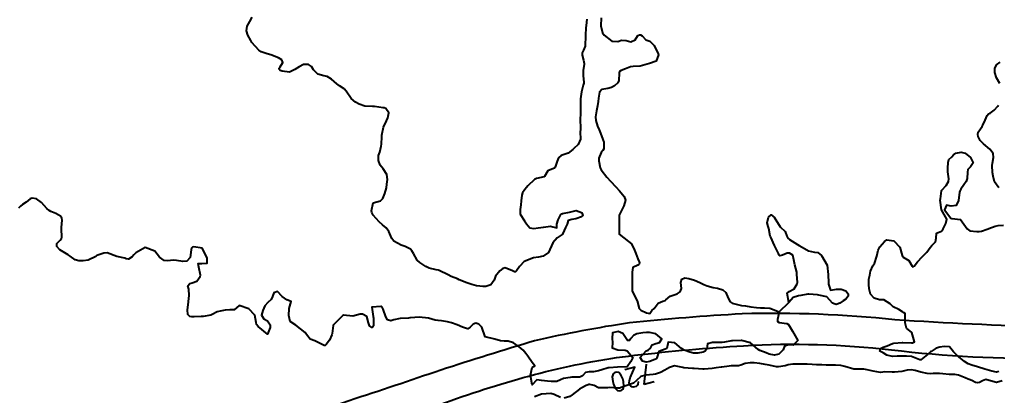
# Model space of a CAD drawing. Header units: metres. Extents: x 307586 to 320046, y 7427249 to 7434250.
# Drawn here: x 312588.5 to 312795.2, y 7432103.5 to 7432183.1 of the extents above; entities that cross this region are included whole.
import ezdxf
from ezdxf.enums import TextEntityAlignment as Align

# ---------------------------------------------------------------- set-up
doc = ezdxf.new("R2010")
doc.units = ezdxf.units.M
doc.header["$MEASUREMENT"] = 0
for name, color, linetype in [('Cotas', 45, 'Continuous'), ('Curvas de Nivel 1m', 11, 'Continuous'), ('Curvas de Nivel 5m', 15, 'Continuous'), ('Vias Primárias', 230, 'Continuous')]:
    doc.layers.add(name, color=color, linetype=linetype)
doc.styles.add('Style-STANDARD', font='STANDARD.shx')

msp = doc.modelspace()

# ---------------------------------------------------------------- linework, layer by layer
at = {"layer": 'Curvas de Nivel 1m', "flags": 128}
for points, elevation in [([(312711.3, 7432183.45), (312711.21, 7432181.8), (312711.6, 7432180.27), (312711.91, 7432179.79), (312713.58, 7432178.54), (312714.84, 7432178.49), (312715.58, 7432178.73), (312716.55, 7432178.7), (312717.58, 7432178.42), (312718.5, 7432178.79), (312719.04, 7432179.71), (312719.39, 7432179.91), (312719.6, 7432179.9), (312719.94, 7432179.69), (312720.73, 7432178.83), (312721.58, 7432178.56), (312722.49, 7432177.66), (312723.35, 7432175.85), (312723.4, 7432175.65), (312722.88, 7432174.31), (312721.52, 7432173.85), (312720.98, 7432173.68), (312719.52, 7432173.27), (312718.03, 7432173.2), (312717.52, 7432173.12), (312716.45, 7432172.68), (312715.51, 7432172.34), (312715.13, 7432172.13), (312715.06, 7432171.75), (312715.02, 7432170.22), (312714.83, 7432169.76), (312714.12, 7432169.11), (312713.46, 7432168.74), (312712.67, 7432168.57), (312711.46, 7432168.32), (312710.93, 7432167.8), (312710.71, 7432166.52), (312710.66, 7432165.8), (312710.5, 7432164.89), (312710.33, 7432163.81), (312710.13, 7432162.55), (312710.15, 7432161.81), (312710.55, 7432160.62), (312710.88, 7432159.8), (312711, 7432159.44), (312711.34, 7432158.53), (312711.67, 7432157.79), (312711.87, 7432157.24), (312711.85, 7432155.78), (312711.63, 7432155.45), (312711.3, 7432155.01), (312710.8, 7432153.8), (312710.77, 7432153.29), (312711.05, 7432151.79), (312711.26, 7432151.36), (312712.48, 7432149.78), (312713.23, 7432148.98), (312714.41, 7432147.76), (312715.2, 7432146.92), (312716.18, 7432145.74), (312716.4, 7432144.96), (312716.09, 7432143.74), (312715.14, 7432141.94), (312715.07, 7432141.82), (312715.06, 7432141.75), (312715.08, 7432139.78), (312715.08, 7432139.75), (312715.09, 7432137.75), (312717.07, 7432136.25), (312717.71, 7432135.71), (312718.35, 7432134.41), (312718.6, 7432133.7), (312719.03, 7432132.54), (312719.29, 7432131.96), (312719.4, 7432131.69), (312719.32, 7432131.4), (312719.02, 7432131.25), (312717.96, 7432130.76), (312717.84, 7432129.71), (312717.84, 7432128.86), (312717.83, 7432127.71), (312717.81, 7432126.86), (312717.87, 7432125.71), (312718.92, 7432123.7), (312719.32, 7432122.1), (312719.7, 7432121.69), (312720.9, 7432121.17), (312721.54, 7432121.02), (312722.01, 7432121.66), (312722.48, 7432122.08), (312722.91, 7432122.63), (312723.36, 7432123.21), (312724.33, 7432123.64), (312724.78, 7432123.78), (312724.93, 7432123.88), (312725.86, 7432124.69), (312726.94, 7432125.04), (312727.37, 7432125.18), (312727.98, 7432125.59), (312728.23, 7432126.32), (312728.1, 7432127.59), (312728.3, 7432128.27), (312728.98, 7432128.52), (312729.81, 7432128.4), (312730.98, 7432128.02), (312732.12, 7432127.54), (312732.97, 7432127.12), (312733.66, 7432126.83), (312734.96, 7432126.53), (312735.84, 7432126.38), (312736.96, 7432125.99), (312737.58, 7432125.47), (312738.14, 7432124.27), (312738.52, 7432123.46), (312738.92, 7432123.21), (312740.33, 7432122.85), (312740.92, 7432122.73), (312741.74, 7432122.6), (312742.91, 7432122.43), (312744.06, 7432122.25), (312744.91, 7432122.18), (312745.75, 7432122.21), (312746.91, 7432122.11), (312748.9, 7432121.34), (312750.92, 7432123.31), (312750.59, 7432125.32), (312750.96, 7432125.69), (312752.06, 7432126.2), (312752.68, 7432127.29), (312752.71, 7432127.56), (312752.63, 7432129.29), (312752.57, 7432129.72), (312752.2, 7432131.3), (312751.99, 7432132.34), (312751.75, 7432133.3), (312751.05, 7432133.77), (312750.59, 7432133.77), (312749.57, 7432133.33), (312749.04, 7432133.2), (312748.87, 7432133.34), (312748.7, 7432133.7), (312747.92, 7432135.35), (312747.09, 7432137.16), (312747.02, 7432137.29), (312747, 7432137.36), (312746.68, 7432138.94), (312746.56, 7432139.37), (312746.35, 7432140.14), (312746.61, 7432141.37), (312747.15, 7432141.86), (312747.81, 7432141.35), (312749.11, 7432139.34), (312750.13, 7432138.35), (312750.49, 7432137.32), (312750.69, 7432136.92), (312751.09, 7432136.64), (312752.76, 7432135.61), (312753.07, 7432135.39), (312753.23, 7432135.29), (312755.06, 7432134.27), (312756.35, 7432133.96), (312757.05, 7432133.9), (312757.83, 7432133.23), (312759.02, 7432131.22), (312759.24, 7432129.22), (312759.28, 7432127.52), (312759.27, 7432127.22), (312759.72, 7432125.96), (312760.96, 7432126.12), (312761.98, 7432126.16), (312762.96, 7432125.77), (312763.41, 7432125.17), (312763.44, 7432124.67), (312762.94, 7432124.07), (312762.42, 7432123.69), (312761.65, 7432123.18), (312761.14, 7432122.97), (312760.92, 7432122.94), (312760.68, 7432122.96), (312760.16, 7432123.2), (312758.94, 7432124.52), (312757.28, 7432124.9), (312756.95, 7432124.94), (312755.12, 7432125.1), (312754.95, 7432125.09), (312753.45, 7432124.78), (312752.94, 7432124.72), (312751.84, 7432124.4), (312750.92, 7432123.31), (312748.9, 7432121.34), (312748.51, 7432119.71), (312748.54, 7432119.34), (312748.87, 7432119.14), (312750.47, 7432118.92), (312750.87, 7432118.66), (312751.71, 7432117.3), (312752.83, 7432115.29), (312751.82, 7432114.3), (312750.82, 7432114.42), (312750, 7432114.14), (312749.69, 7432113.33), (312748.79, 7432112.41), (312747.91, 7432112.23), (312746.79, 7432112.43), (312746.1, 7432112.67), (312744.8, 7432113.16), (312744.46, 7432113.39), (312742.82, 7432114.78), (312740.95, 7432115.31), (312740.83, 7432115.31), (312739.04, 7432115.24), (312738.83, 7432115.23), (312737.33, 7432114.97), (312736.82, 7432114.89), (312735.48, 7432114.85), (312734.82, 7432114.9), (312733.74, 7432114.6), (312733.6, 7432113.52), (312733.26, 7432113.06), (312732.8, 7432112.83), (312731.71, 7432112.62), (312730.79, 7432112.66), (312730.04, 7432112.81), (312728.8, 7432113.25), (312728.22, 7432113.59), (312726.82, 7432114.82), (312725.47, 7432114.97), (312725.19, 7432113.62), (312724.8, 7432113.47), (312723.45, 7432112.99), (312723.04, 7432111.65), (312722.96, 7432111.47), (312722.78, 7432111.35), (312721.56, 7432110.88), (312720.77, 7432110.75), (312720.01, 7432110.92), (312719.52, 7432111.69), (312720.8, 7432113.09), (312721.2, 7432113.27), (312721.69, 7432113.66), (312722.08, 7432114.39), (312722.82, 7432114.64), (312723.59, 7432114.87), (312724.08, 7432115.64), (312722.84, 7432116.69), (312721.48, 7432117.03), (312720.85, 7432117.03), (312720.11, 7432116.95), (312718.84, 7432116.7), (312718.15, 7432116.39), (312717.58, 7432115.71), (312717.27, 7432115.28), (312716.83, 7432115.34), (312716.59, 7432115.72), (312715.9, 7432116.79), (312714.85, 7432117.2), (312713.66, 7432116.94), (312713.63, 7432115.76), (312713.68, 7432114.9), (312713.64, 7432113.76), (312714.8, 7432113.36), (312716.37, 7432113.29), (312716.8, 7432113.15), (312717.97, 7432111.71), (312717.59, 7432110.9), (312716.75, 7432109.72), (312714.75, 7432109.66), (312712.97, 7432109.55), (312712.75, 7432109.51), (312711.42, 7432109.11), (312710.74, 7432108.91), (312709.65, 7432108.71), (312708.74, 7432108.7), (312708, 7432108.57), (312707.34, 7432107.83), (312706.96, 7432107.61), (312706.73, 7432107.57), (312705.07, 7432107.53), (312704.73, 7432107.5), (312703.34, 7432107.27), (312702.72, 7432106.98), (312701.94, 7432106.67), (312700.71, 7432106.67), (312699.93, 7432106.71), (312698.72, 7432106.83), (312697.68, 7432106.99), (312696.7, 7432105.96), (312696.36, 7432107.97), (312696.75, 7432109.59), (312696.95, 7432109.76), (312697.28, 7432109.95), (312696.76, 7432110.63), (312695.79, 7432111.97), (312695.4, 7432112.59), (312694.8, 7432113.23), (312694.01, 7432114), (312692.81, 7432114.81), (312691.69, 7432115.14), (312690.81, 7432115.16), (312690.01, 7432115.24), (312688.82, 7432115.62), (312686.82, 7432116.08), (312686.12, 7432118.09), (312685.5, 7432118.74), (312684.86, 7432118.99), (312684.24, 7432118.73), (312683.61, 7432118.12), (312683.18, 7432117.79), (312682.85, 7432117.83), (312682.05, 7432118.14), (312680.86, 7432118.59), (312679.7, 7432119.01), (312678.86, 7432119.25), (312677.6, 7432119.46), (312676.87, 7432119.51), (312676.28, 7432119.62), (312674.87, 7432120), (312672.87, 7432120.25), (312671.07, 7432120.07), (312670.87, 7432120.06), (312670.63, 7432120.04), (312668.87, 7432119.92), (312667.51, 7432119.67), (312666.86, 7432119.44), (312666.17, 7432119.64), (312665.86, 7432120.34), (312665.28, 7432121.96), (312665.08, 7432122.35), (312664.98, 7432122.43), (312664.9, 7432122.46), (312664.75, 7432122.51), (312662.9, 7432122.37), (312663.18, 7432120.37), (312663.22, 7432120.01), (312663.23, 7432118.37), (312663.06, 7432118.16), (312662.85, 7432118.08), (312662.42, 7432118.37), (312662.18, 7432119.05), (312661.81, 7432120.38), (312660.88, 7432120.85), (312660.41, 7432120.86), (312658.87, 7432120.42), (312656.88, 7432120.65), (312656.75, 7432120.57), (312656.64, 7432120.44), (312654.86, 7432118.69), (312654.75, 7432118.57), (312654.7, 7432118.47), (312654.48, 7432116.82), (312654.41, 7432116.47), (312653.92, 7432115.38), (312653.21, 7432114.49), (312653.01, 7432114.28), (312652.8, 7432114.25), (312652.37, 7432114.49), (312650.81, 7432115.23), (312649.88, 7432115.59), (312649.09, 7432116.54), (312648.83, 7432116.99), (312646.85, 7432118.56), (312645.62, 7432119.34), (312645.35, 7432120.58), (312645.4, 7432122.07), (312645.54, 7432122.58), (312645.85, 7432123.51), (312644.92, 7432123.91), (312643.98, 7432124.6), (312642.93, 7432125.67), (312642.17, 7432125.37), (312641.94, 7432124.62), (312641.6, 7432123.94), (312640.91, 7432123.32), (312640.26, 7432122.64), (312639.87, 7432121.66), (312639.6, 7432120.65), (312640.08, 7432119.86), (312640.86, 7432119.49), (312641.38, 7432118.62), (312641.4, 7432118.07), (312640.82, 7432116.63), (312638.85, 7432118.27), (312638.55, 7432118.66), (312638.44, 7432119.08), (312638.17, 7432120.67), (312636.89, 7432121.97), (312634.9, 7432122.7), (312633.83, 7432121.78), (312632.89, 7432121.79), (312631.89, 7432121.74), (312630.88, 7432121.52), (312630.26, 7432121.38), (312629.15, 7432120.78), (312628.87, 7432120.67), (312627.27, 7432120.4), (312626.87, 7432120.35), (312625.37, 7432120.32), (312624.87, 7432120.31), (312624.43, 7432120.39), (312624.06, 7432120.83), (312623.97, 7432121.75), (312624.08, 7432122.83), (312624.24, 7432124.15), (312624.33, 7432124.83), (312624.26, 7432126.15), (312624.03, 7432126.83), (312624.42, 7432127.36), (312624.95, 7432127.48), (312625.9, 7432127.87), (312626.64, 7432128.8), (312626.69, 7432129.08), (312626.37, 7432130.81), (312626.21, 7432131.6), (312627, 7432131.59), (312628.14, 7432131.66), (312628.13, 7432132.79), (312627.04, 7432134.8), (312625.29, 7432135.06), (312625.04, 7432135.01), (312624.83, 7432134.82), (312624.71, 7432134.49), (312624.53, 7432132.83), (312623.81, 7432132.04), (312623.01, 7432132.01), (312621.65, 7432132.23), (312621.01, 7432132.25), (312619.74, 7432132.16), (312619.01, 7432132.2), (312618.02, 7432132.91), (312617.04, 7432134.17), (312615.04, 7432134.94), (312613.03, 7432133.8), (312612.63, 7432133.38), (312612.31, 7432132.98), (312611.51, 7432132.49), (312611.02, 7432132.59), (312610.71, 7432132.69), (312609.01, 7432133.02), (312607.02, 7432133.84), (312606.28, 7432133.79), (312605.02, 7432133.35), (312604.84, 7432133.24), (312604.63, 7432133.07), (312603, 7432132.29), (312601.97, 7432132.14), (312601, 7432132.15), (312600.23, 7432132.34), (312599.16, 7432133.14), (312599.01, 7432133.24), (312598.79, 7432133.37), (312597.03, 7432134.47), (312596.4, 7432135.17), (312596.4, 7432135.81), (312597.06, 7432136.52), (312597.36, 7432136.86), (312597.41, 7432137.16), (312597.33, 7432138.91), (312597.34, 7432139.16), (312597.51, 7432140.76), (312597.45, 7432141.16), (312597.12, 7432141.58), (312596.17, 7432142.12), (312595.13, 7432142.55), (312594.73, 7432142.78), (312594.3, 7432143.19), (312593.15, 7432144.46), (312592.06, 7432145.22), (312591.16, 7432145.37), (312590.74, 7432145.24), (312589.91, 7432144.5), (312589.14, 7432144.02), (312588.69, 7432143.71), (312588.26, 7432143.27)], 721), ([(312708.29, 7432183.18), (312708.11, 7432181.84), (312708.07, 7432181.38), (312708.01, 7432179.84), (312708, 7432179.42), (312707.94, 7432177.84), (312707.89, 7432177.51), (312707.56, 7432176.67), (312707.31, 7432176.08), (312707.28, 7432175.84), (312707.31, 7432175.61), (312707.53, 7432174.56), (312707.68, 7432173.84), (312707.69, 7432173.67), (312707.51, 7432172.38), (312707.47, 7432171.84), (312707.49, 7432171.28), (312707.62, 7432169.84), (312707.61, 7432169.7), (312707.47, 7432169.27), (312707.13, 7432167.84), (312706.94, 7432166.33), (312706.91, 7432165.85), (312706.91, 7432165.34), (312706.93, 7432163.85), (312706.92, 7432163.37), (312706.89, 7432161.85), (312706.92, 7432160.28), (312706.9, 7432159.85), (312706.89, 7432159.39), (312706.92, 7432157.85), (312706.45, 7432156.72), (312705.54, 7432155.87), (312705.3, 7432155.66), (312704.3, 7432154.87), (312703.29, 7432154.53), (312702.83, 7432154.36), (312702.32, 7432153.9), (312702.02, 7432153.16), (312701.6, 7432151.91), (312701.45, 7432151.72), (312701.26, 7432151.63), (312700.06, 7432151.12), (312699.31, 7432149.94), (312699.23, 7432149.88), (312697.67, 7432149.52), (312697.23, 7432149.3), (312695.79, 7432147.98), (312695.54, 7432147.65), (312695.2, 7432147.18), (312694.68, 7432146.5), (312694.55, 7432146), (312694.39, 7432144.78), (312694.3, 7432144), (312694.18, 7432142.97), (312694.16, 7432142), (312695.12, 7432140.62), (312695.5, 7432139.98), (312696.22, 7432139.08), (312697.1, 7432138.96), (312697.98, 7432139.08), (312699.11, 7432139.25), (312700.62, 7432139.43), (312701.11, 7432139.34), (312701.9, 7432139.1), (312701.97, 7432139.9), (312702.21, 7432140.81), (312702.79, 7432141.89), (312702.96, 7432142.07), (312703.15, 7432142.14), (312704.61, 7432142.42), (312705.15, 7432142.56), (312706.04, 7432142.75), (312707.15, 7432142.32), (312707.4, 7432141.84), (312707.37, 7432141.61), (312707.14, 7432141.45), (312705.95, 7432141.03), (312705.13, 7432140.85), (312704.35, 7432140.66), (312704.09, 7432139.88), (312703.79, 7432139.2), (312703.21, 7432137.89), (312703.18, 7432137.8), (312703.09, 7432137.71), (312701.99, 7432136.99), (312701.06, 7432135.91), (312700.17, 7432133.92), (312699.03, 7432133.11), (312698.05, 7432132.93), (312697.03, 7432132.79), (312695.02, 7432131.99), (312694.07, 7432130.94), (312693.4, 7432130.01), (312693.19, 7432129.81), (312692.99, 7432129.8), (312692.59, 7432130.01), (312691, 7432130.65), (312690.52, 7432130.52), (312689.9, 7432130.05), (312688.98, 7432128.88), (312688.77, 7432128.26), (312688.71, 7432128.06), (312687.97, 7432127.05), (312686.95, 7432126.68), (312686.36, 7432126.68), (312684.95, 7432126.87), (312683.96, 7432127.12), (312682.96, 7432127.46), (312681.35, 7432128.15), (312680.97, 7432128.31), (312679.65, 7432128.84), (312678.98, 7432129.17), (312677.1, 7432130.09), (312676.99, 7432130.12), (312676.92, 7432130.13), (312676.48, 7432130.21), (312675, 7432130.62), (312674.31, 7432130.93), (312673.02, 7432131.75), (312672.46, 7432132.26), (312671.64, 7432133.66), (312671.33, 7432134.27), (312671.05, 7432134.61), (312669.95, 7432135.19), (312669.05, 7432135.47), (312667.54, 7432136.32), (312667.07, 7432136.87), (312666.47, 7432138.33), (312665.91, 7432139.14), (312665.11, 7432139.76), (312664.45, 7432140.36), (312663.13, 7432141.8), (312662.85, 7432142.37), (312662.8, 7432142.72), (312663.16, 7432144.37), (312664.68, 7432144.84), (312665.17, 7432145.33), (312665.62, 7432146.34), (312665.97, 7432147.57), (312666.07, 7432148.34), (312666.18, 7432149.3), (312666.04, 7432150.34), (312665.25, 7432151.54), (312664.65, 7432152.36), (312664.31, 7432153.32), (312664.31, 7432154.36), (312664.54, 7432155.11), (312664.86, 7432156.35), (312664.9, 7432156.77), (312664.98, 7432158.35), (312665.01, 7432158.68), (312665.35, 7432160.35), (312665.98, 7432161.73), (312666.23, 7432162.34), (312666.45, 7432163.39), (312665.8, 7432164.34), (312665.5, 7432164.44), (312665.4, 7432164.46), (312665.29, 7432164.47), (312663.41, 7432164.74), (312663.02, 7432164.76), (312661.41, 7432164.79), (312660.2, 7432165.2), (312659.42, 7432165.65), (312658.53, 7432166.43), (312657.45, 7432167.97), (312657.03, 7432168.45), (312656.08, 7432169.08), (312655.46, 7432169.5), (312654.37, 7432170.48), (312653.48, 7432171.09), (312652.73, 7432171.25), (312651.49, 7432171.57), (312650.54, 7432172.52), (312650.17, 7432173.19), (312649.51, 7432173.61), (312648.45, 7432173.61), (312647.51, 7432173.13), (312646.61, 7432172.57), (312645.91, 7432172.17), (312645.49, 7432172), (312643.92, 7432172.18), (312643.5, 7432172.35), (312643.28, 7432172.61), (312643.3, 7432172.81), (312643.51, 7432173.13), (312644.1, 7432174.02), (312643.87, 7432174.61), (312643.53, 7432174.84), (312643.14, 7432175), (312641.53, 7432175.66), (312640.78, 7432175.89), (312639.54, 7432176.29), (312639.02, 7432176.67), (312637.57, 7432178.29), (312637.31, 7432178.68), (312636.7, 7432179.81), (312636.42, 7432180.7), (312636.58, 7432181.72), (312637.1, 7432182.69), (312637.63, 7432183.61)], 722), ([(312795.49, 7432169.62), (312794.75, 7432170.8), (312794.37, 7432171.94), (312794.4, 7432172.8), (312794.79, 7432173.54), (312795.54, 7432174.14)], 721), ([(312795.22, 7432147.54), (312794.32, 7432148.8), (312794.05, 7432150.01), (312793.94, 7432150.8), (312793.83, 7432152.25), (312793.89, 7432152.8), (312794.11, 7432153.99), (312794.04, 7432154.8), (312793.32, 7432155.71), (312792.01, 7432156.82), (312791.34, 7432157.58), (312790.9, 7432158.39), (312790.79, 7432158.84), (312790.87, 7432159.33), (312791.37, 7432160.03), (312791.71, 7432160.5), (312791.89, 7432160.82), (312792.38, 7432161.83), (312792.76, 7432162.82), (312793.05, 7432163.17), (312793.41, 7432163.34), (312794.28, 7432163.94), (312795.02, 7432164.79), (312795.18, 7432165.05)], 721), ([(312795.22, 7432108.78), (312794.75, 7432108.65), (312793.76, 7432108.8), (312792.76, 7432109.13), (312792.29, 7432109.28), (312790.77, 7432109.72), (312789.52, 7432110.1), (312788.78, 7432110.38), (312787.99, 7432110.87), (312786.79, 7432111.87), (312786.22, 7432112.32), (312785.65, 7432112.9), (312784.82, 7432113.99), (312783.7, 7432114.05), (312782.82, 7432113.88), (312782.04, 7432113.71), (312780.97, 7432112.95), (312780.84, 7432112.91), (312780.8, 7432112.89), (312780.17, 7432112.33), (312778.79, 7432111.19), (312778.57, 7432111.19), (312776.79, 7432111.91), (312775.77, 7432111.99), (312774.79, 7432111.98), (312773.82, 7432112.01), (312772.79, 7432111.93), (312771.62, 7432112.24), (312770.8, 7432112.73), (312770.57, 7432112.84), (312770.1, 7432113.08), (312770.24, 7432113.65), (312770.82, 7432113.89), (312771.67, 7432114.21), (312772.83, 7432114.7), (312773.11, 7432114.76), (312774.83, 7432114.86), (312775, 7432114.86), (312776.83, 7432114.79), (312777.02, 7432114.81), (312777.41, 7432114.99), (312776.85, 7432117), (312775.76, 7432117.92), (312775.48, 7432119.02), (312775.5, 7432120.41), (312775.49, 7432121.02), (312775.1, 7432121.23), (312774.91, 7432121.33), (312774.13, 7432121.82), (312772.92, 7432122.44), (312772.33, 7432123.06), (312770.94, 7432123.91), (312770.09, 7432123.93), (312768.94, 7432124.24), (312768.15, 7432125.11), (312767.84, 7432126.23), (312767.77, 7432127.11), (312767.82, 7432128.27), (312767.99, 7432129.11), (312768.16, 7432129.95), (312768.63, 7432131.1), (312768.82, 7432131.3), (312769.03, 7432131.59), (312769.49, 7432133.09), (312769.78, 7432134.37), (312770.15, 7432135.08), (312771.08, 7432136.21), (312771.59, 7432136.56), (312773.09, 7432136.38), (312774.38, 7432135.04), (312774.84, 7432133.24), (312774.92, 7432133.03), (312775.04, 7432132.92), (312776.26, 7432132.24), (312776.95, 7432131), (312777.02, 7432130.91), (312777.18, 7432130.84), (312777.38, 7432131), (312778.08, 7432131.95), (312779.04, 7432132.98), (312780.03, 7432134), (312780.75, 7432134.95), (312781.08, 7432135.35), (312781.85, 7432136.17), (312782.04, 7432136.94), (312782.08, 7432137.97), (312783.11, 7432138.41), (312783.38, 7432138.66), (312783.51, 7432138.93), (312784.05, 7432140), (312784.28, 7432140.92), (312783.16, 7432142.93), (312782.89, 7432144.93), (312782.9, 7432145.23), (312783.15, 7432146.93), (312783.17, 7432146.98), (312783.21, 7432147.03), (312784.11, 7432148.03), (312784.63, 7432148.92), (312784.68, 7432149.47), (312784.49, 7432150.92), (312784.48, 7432151.71), (312784.55, 7432152.92), (312784.69, 7432153.52), (312785.3, 7432154.13), (312785.68, 7432154.53), (312786.17, 7432154.9), (312787.32, 7432155.12), (312788.13, 7432154.87), (312789.3, 7432153.96), (312789.84, 7432152.85), (312789.27, 7432151.99), (312788.73, 7432151.4), (312788.6, 7432150.87), (312788.56, 7432149.55), (312788.34, 7432148.87), (312787.89, 7432148.21), (312787.22, 7432147.27), (312787, 7432146.88), (312786.96, 7432146.63), (312786.71, 7432144.89), (312786.22, 7432143.86), (312785.17, 7432143.69), (312784.19, 7432143.9), (312783.75, 7432142.92), (312785.15, 7432141.17), (312785.33, 7432141.09), (312787.14, 7432140.88), (312788.56, 7432138.87), (312789.11, 7432138.49), (312790.61, 7432138.34), (312791.11, 7432138.34), (312791.56, 7432138.37), (312792.8, 7432138.81), (312793.01, 7432138.91), (312793.12, 7432138.96), (312794.44, 7432139.48), (312795.13, 7432139.6), (312796.21, 7432139.69)], 721)]:
    msp.add_lwpolyline(points, dxfattribs=dict(at, elevation=elevation))
at = {"layer": 'Curvas de Nivel 5m', "elevation": 720, "flags": 128}
for points in [[(312795.93, 7432106.77), (312794.73, 7432106.42), (312793.51, 7432106.8), (312792.74, 7432107.03), (312792.51, 7432107.04), (312791.83, 7432106.82), (312791.14, 7432106.41), (312790.73, 7432106.37), (312790.34, 7432106.45), (312789.58, 7432106.85), (312788.96, 7432107.08), (312788.74, 7432107.17), (312788.16, 7432107.45), (312786.74, 7432107.96), (312785.94, 7432108.09), (312784.75, 7432108.14), (312783.42, 7432108.25), (312782.75, 7432108.31), (312781.39, 7432108.3), (312780.75, 7432108.25), (312780.1, 7432108.31), (312778.75, 7432108.64), (312777.61, 7432108.99), (312776.75, 7432109.11), (312775.88, 7432109.01), (312774.75, 7432108.78), (312773.19, 7432108.6), (312772.75, 7432108.61), (312771.15, 7432108.66), (312770.75, 7432108.62), (312770.25, 7432108.58), (312768.75, 7432108.8), (312767.48, 7432109.11), (312766.75, 7432109.26), (312766.61, 7432109.27), (312764.75, 7432109.22), (312764.67, 7432109.24), (312762.76, 7432109.84), (312761.91, 7432110.03), (312760.77, 7432110.09), (312759.9, 7432110.06), (312758.77, 7432110.11), (312757.86, 7432110.14), (312756.77, 7432110.16), (312755.81, 7432110.22), (312754.77, 7432110.29), (312753.72, 7432110.33), (312752.77, 7432110.28), (312751.78, 7432110.29), (312750.77, 7432110.18), (312750.11, 7432109.97), (312748.76, 7432109.73), (312748.34, 7432109.76), (312746.76, 7432110.06), (312745.9, 7432110.24), (312744.77, 7432110.46), (312743.58, 7432110.59), (312742.77, 7432110.59), (312741.72, 7432110.47), (312740.76, 7432110.07), (312740.27, 7432109.93), (312738.76, 7432109.94), (312738.32, 7432109.91), (312736.76, 7432109.66), (312736.6, 7432109.64), (312735.58, 7432109.5), (312734.75, 7432109.39), (312733.03, 7432109.25), (312732.75, 7432109.26), (312730.9, 7432109.4), (312730.75, 7432109.4), (312730.6, 7432109.4), (312728.75, 7432109.53), (312728.55, 7432109.58), (312726.76, 7432109.94), (312725.7, 7432109.62), (312724.75, 7432109.01), (312723.84, 7432108.54), (312722.74, 7432108.2), (312722.24, 7432108.15), (312720.74, 7432108.01), (312719.66, 7432107.69), (312718.72, 7432106.86), (312718.11, 7432106.31), (312716.71, 7432105.79), (312716.48, 7432105.72), (312715.2, 7432105.25), (312714.71, 7432105.25), (312713.12, 7432105.35), (312712.71, 7432105.34), (312711.2, 7432105.29), (312710.71, 7432105.32), (312709.8, 7432105.8), (312708.93, 7432106.03), (312708.71, 7432106.01), (312708.56, 7432105.97), (312708.14, 7432105.83), (312707.21, 7432105.32), (312706.69, 7432105.02), (312705.19, 7432103.86), (312704.68, 7432103.5), (312703.45, 7432103.1)], [(312702.68, 7432103.25), (312701.39, 7432103.9), (312700.68, 7432104.09), (312698.68, 7432103.94), (312697.2, 7432103.43)]]:
    msp.add_lwpolyline(points, dxfattribs=at)
at = {"layer": 'Vias Primárias'}
for points in [[(312577.68, 7432062.79, -0.016548), (312609.89, 7432075.97, 0.010434), (312635.42, 7432086.05, -0.01315), (312660.41, 7432095.77, -0.000662), (312679.62, 7432102.63, -0.021497), (312698.41, 7432108.42, -0.034799), (312718.33, 7432112.18, -0.014384), (312741.36, 7432114.21, -0.04369), (312772.57, 7432113.33, 0.031763), (312806.99, 7432111.54, 0.015367), (312829.61, 7432112.5, 0.019993), (312848.51, 7432114.64, 0.042219), (312859.83, 7432117.38, -0.015249), (312864.01, 7432118.64, 0.043416), (312892.53, 7432128.97, 0.003603), (312910.18, 7432137.31, 0.023504), (312920.32, 7432142.79), (312942.68, 7432156.28, 0.028266), (312972, 7432173.41, -0.01098), (312977.86, 7432177.11, 0.025601), (312986.96, 7432183.23, 0.014508)], [(312577.68, 7432062.79, -0.016548), (312609.89, 7432075.97, 0.010434), (312635.42, 7432086.05, -0.01315), (312660.41, 7432095.77, -0.000662), (312679.62, 7432102.63, -0.021497), (312698.41, 7432108.42, -0.034799), (312718.33, 7432112.18, -0.014384), (312741.36, 7432114.21, -0.04369), (312772.57, 7432113.33, 0.031763), (312806.99, 7432111.54, 0.015367), (312829.61, 7432112.5, 0.019993), (312848.51, 7432114.64, 0.042219), (312859.83, 7432117.38, -0.015249), (312864.01, 7432118.64, 0.043416), (312892.53, 7432128.97, 0.003603), (312910.18, 7432137.31, 0.023504), (312920.32, 7432142.79), (312942.68, 7432156.28, 0.028266), (312972, 7432173.41, -0.01098), (312977.86, 7432177.11, 0.025601), (312986.96, 7432183.23, 0.014508)], [(312975.64, 7432183.49, -0.038239), (312967.69, 7432178.55, -0.010645), (312939.57, 7432161.87), (312916.69, 7432148.79, 0.004574), (312905.64, 7432142.66, -0.03715), (312889.23, 7432134.67, -0.027185), (312862.36, 7432124.81, 0.015249), (312857.81, 7432123.45, -0.011102), (312847.01, 7432121.43, -0.038327), (312828.32, 7432119.06, -0.016483), (312806, 7432118.09, -0.008051), (312773.3, 7432119.68, 0.032962), (312741.06, 7432120.94, 0.011782), (312717.27, 7432119.03, 0.019523), (312697.25, 7432115.24, 0.005406), (312677.42, 7432109.05, -0.005196), (312658.1, 7432102.59, -0.006458), (312632.42, 7432093.44, -0.018672), (312620.72, 7432089.29), (312610.78, 7432085.76), (312589.81, 7432078.18), (312578.06, 7432074.1, -0.034891)], [(312975.64, 7432183.49, -0.038239), (312967.69, 7432178.55, -0.010645), (312939.57, 7432161.87), (312916.69, 7432148.79, 0.004574), (312905.64, 7432142.66, -0.03715), (312889.23, 7432134.67, -0.027185), (312862.36, 7432124.81, 0.015249), (312857.81, 7432123.45, -0.011102), (312847.01, 7432121.43, -0.038327), (312828.32, 7432119.06, -0.016483), (312806, 7432118.09, -0.008051), (312773.3, 7432119.68, 0.032962), (312741.06, 7432120.94, 0.011782), (312717.27, 7432119.03, 0.019523), (312697.25, 7432115.24, 0.005406), (312677.42, 7432109.05, -0.005196), (312658.1, 7432102.59, -0.006458), (312632.42, 7432093.44, -0.018672), (312620.72, 7432089.29), (312610.78, 7432085.76), (312589.81, 7432078.18), (312578.06, 7432074.1, -0.034891)]]:
    msp.add_lwpolyline(points, format="xyb", dxfattribs=at)

# ---------------------------------------------------------------- texts
at = {"layer": 'Cotas', "style": 'Style-STANDARD'}
msp.add_text('720', height=4, rotation=194.6976, dxfattribs=at).set_placement((312717.88, 7432107.43, 720), align=Align.MIDDLE_CENTER)

doc.saveas('drawing.dxf')
